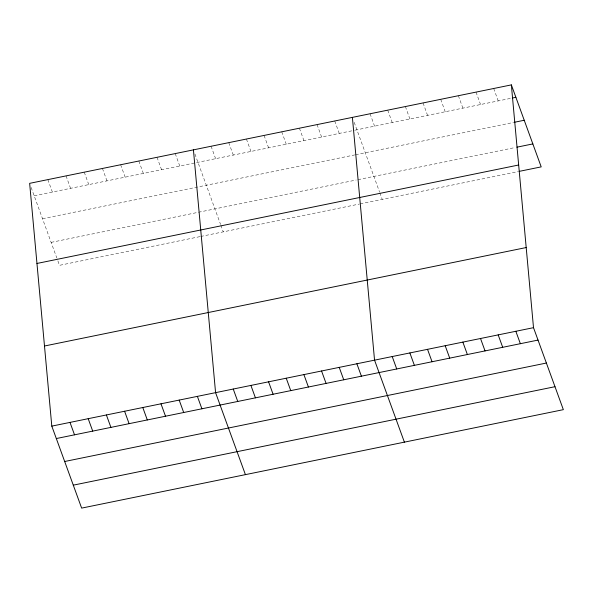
<?xml version="1.0" encoding="UTF-8"?>
<svg xmlns="http://www.w3.org/2000/svg" width="593" height="593" viewBox="0 0 593 593"><rect width="100%" height="100%" fill="white"/><g stroke="black" fill="none" stroke-linecap="round" stroke-linejoin="round"><path stroke-width="0.44" stroke-dasharray="2.96 2.22" d="M34.172 195.764L354.266 130.334M355.148 130.156L511.462 98.208M42.526 218.721L354.673 154.921M355.555 154.736L513.634 122.425M51.139 242.374L196.72 212.62M198.447 212.264L356.215 180.02M357.987 179.657L515.184 147.524M199.878 236.637L59.493 265.33L57.106 258.77M200.738 236.459L359.276 204.059M360.159 203.881L518.238 171.57M493.695 88.498L498.216 100.914M476.031 92.108L480.552 104.524M458.367 95.718L462.888 108.134M440.71 99.328L445.224 111.743M423.046 102.937L427.56 115.353M405.382 106.547L409.904 118.963M387.718 110.157L392.24 122.573M370.054 113.767L374.576 126.183M354.199 122.343L379.55 191.984M379.846 192.807L382.233 199.367M334.734 120.987L339.248 133.403M317.07 124.597L321.591 137.013M299.406 128.207L303.927 140.623M281.742 131.816L286.263 144.232M264.078 135.426L268.599 147.842M246.421 139.036L250.935 151.452M228.757 142.646L233.279 155.062M211.093 146.256L215.615 158.672M194.934 154.01L220.589 224.48M220.885 225.296L223.272 231.856M175.231 153.587L179.753 166.003M157.034 157.308L161.555 169.724M138.836 161.029L143.358 173.445M120.638 164.743L125.16 177.166M102.441 168.464L106.962 180.88M84.243 172.185L88.765 184.601M66.045 175.906L70.567 188.322M47.848 179.627L52.369 192.043M31.155 187.484L56.802 257.955"/><path stroke-width="0.89" d="M511.359 84.888L29.65 183.341L51.799 426.122L81.641 508.112L563.35 409.659L533.507 327.67L511.359 84.888L541.201 166.878L519.12 171.384M512.345 98.023L515.88 97.304M514.516 122.247L524.234 120.26M516.948 147.168L532.84 143.914M36.959 263.462L518.667 165.002M44.49 346.008L526.199 247.548M51.799 426.122L533.507 327.67M56.32 438.546L538.029 340.085M64.674 461.502L546.383 363.042M73.287 485.156L554.996 386.695M515.843 331.279L520.365 343.695M498.187 334.889L502.701 347.305M480.523 338.499L485.037 350.915M462.859 342.109L467.38 354.525M445.195 345.719L449.716 358.135M427.531 349.329L432.052 361.745M409.867 352.939L414.388 365.355M392.21 356.549L396.724 368.965M404.389 442.148L374.546 360.159L352.398 117.377M356.882 363.768L361.404 376.184M339.218 367.378L343.74 379.794M321.554 370.988L326.076 383.404M303.898 374.598L308.412 387.014M286.234 378.208L290.748 390.624M268.57 381.818L273.091 394.234M250.906 385.428L255.427 397.844M233.242 389.038L237.763 401.454M245.42 474.637L215.578 392.648L193.429 149.866M197.38 396.369L201.902 408.785M179.182 400.09L183.704 412.506M160.985 403.811L165.506 416.227M142.787 407.524L147.309 419.948M124.589 411.245L129.111 423.661M106.392 414.967L110.913 427.383M88.194 418.688L92.716 431.104M69.996 422.409L74.518 434.825"/></g></svg>
